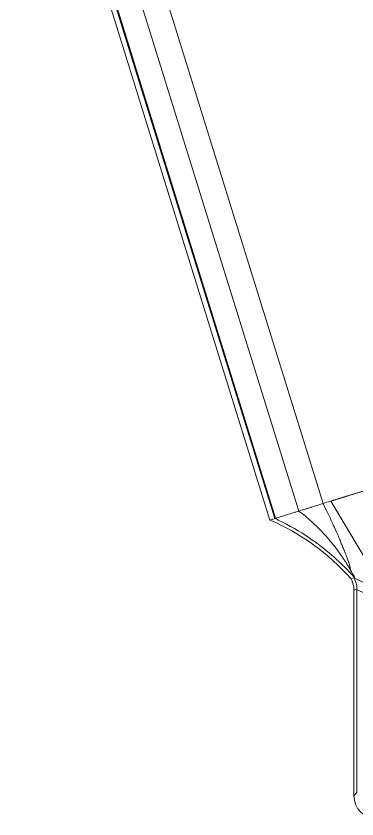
# Model space of a CAD drawing. Header units: millimetres. Extents: x -2122 to 22797, y 3569 to 89276.
# Drawn here: x 9665.8 to 9752.5, y 87179.6 to 87383.9 of the extents above; entities that cross this region are included whole.
import ezdxf

# ---------------------------------------------------------------- set-up
doc = ezdxf.new("R2010")
doc.units = ezdxf.units.MM
doc.header["$LTSCALE"] = 20
doc.layers.add('IA-DIBUJO', color=3, linetype='Continuous', lineweight=30)

msp = doc.modelspace()

# ---------------------------------------------------------------- linework, layer by layer
at = {"layer": 'IA-DIBUJO', "color": 3, "linetype": 'Continuous', "lineweight": 0, "extrusion": (0, 1, -2.22045e-16)}
for p, q in [((9743.93, 87259.86, 1283.42), (9677.14, 87474.89, 1283.42)), ((9737.76, 87257.95, 1283.42), (9671.96, 87469.8, 1283.42)), ((9730.4, 87255.66, 1283.42), (9665.77, 87463.73, 1283.42)), ((9731.68, 87256.06, 1283.42), (9666.85, 87464.78, 1283.42)), ((9731.85, 87256.11, 1283.42), (9666.99, 87464.92, 1283.42)), ((9757.28, 87241.42, 1283.42), (9745.91, 87260.48, 1283.42)), ((9750.98, 87240.78, 1283.42), (9751.76, 87240.99, 1283.42)), ((9752, 87241.05, 1283.42), (9751.76, 87240.99, 1283.42)), ((9751.76, 87240.99, 1283.42), (9756.15, 87238.86, 1283.42)), ((9752.55, 87238.03, 1283.42), (9751.77, 87237.82, 1283.42)), ((9751.77, 87185.5, 1283.42), (9751.77, 87237.82, 1283.42)), ((9752.55, 87238.02, 1283.42), (9752.55, 87238.03, 1283.42)), ((9752.55, 87186.28, 1283.42), (9752.55, 87238.02, 1283.42)), ((9756.93, 87235.9, 1283.42), (9752.55, 87238.02, 1283.42)), ((9751.77, 87185.5, 1283.42), (9752.55, 87186.28, 1283.42))]:
    msp.add_line(p, q, dxfattribs=at)
at = {"layer": 'IA-DIBUJO', "color": 3, "linetype": 'Continuous', "lineweight": 0, "extrusion": (0, -2.22045e-16, -1)}
msp.add_arc((-9745.85, 87237.82, -1283.42), 5.92, 149.9993, 180.0007, dxfattribs=at)
at = {"layer": 'IA-DIBUJO', "color": 3, "linetype": 'Continuous', "lineweight": 0, "extrusion": (3.08149e-32, -2.22045e-16, -1)}
msp.add_ellipse((9706.78, 87201.2, 1283.42), major_axis=(-11.28, -58.29), ratio=0.998142, start_param=3.360161, end_param=3.791886, dxfattribs=at)
at = {"layer": 'IA-DIBUJO', "color": 3, "linetype": 'Continuous', "lineweight": 0}
for centre, major_axis, ratio, start_param, end_param in [((9746.63, 87238.03, 1283.42), (0.56, 5.9), 0.997476, -1.47637, -0.953506), ((9757.7, 87185.52, 1283.42), (4.2, 4.2), 0.997265, 2.357564, 3.925621)]:
    msp.add_ellipse(centre, major_axis=major_axis, ratio=ratio, start_param=start_param, end_param=end_param, dxfattribs=at)
msp.add_rational_spline([(9748.47, 87261.27, 1283.42), (9748.79, 87261.37, 1283.42), (9749.13, 87261.48, 1283.42), (9749.49, 87261.59, 1283.42), (9751.66, 87262.26, 1283.42), (9754.35, 87263.1, 1283.42), (9757.1, 87263.95, 1283.42)], [0.975061381996, 0.981599804269, 0.989912676937, 1, 0.942655998241, 0.942655998241, 1], degree=3, knots=[72.4169756, 72.4169756, 72.4169756, 72.4169756, 72.5639649, 72.5639649, 72.5639649, 73.399564, 73.399564, 73.399564, 73.399564], dxfattribs=at)
for points, weights in [([(9745.91, 87260.48, 1283.42), (9746.04, 87260.52, 1283.42), (9746.92, 87260.79, 1283.42), (9748.47, 87261.27, 1283.42)], [1, 0.952743321304, 0.944430448637, 0.975061381996]), ([(9752.55, 87186.28, 1283.42), (9752.55, 87186.27, 1283.42), (9752.55, 87186.27, 1283.42), (9752.55, 87186.27, 1283.42)], [1, 0.9999996191, 0.9999996191, 1])]:
    msp.add_rational_spline(points, weights, degree=3, dxfattribs=at)
for points, knots in [([(9737.76, 87257.95, 1283.42), (9738.25, 87258.1, 1283.42), (9738.95, 87258.32, 1283.42), (9740.06, 87258.66, 1283.42), (9740.42, 87258.77, 1283.42), (9740.74, 87258.87, 1283.42), (9740.77, 87258.88, 1283.42), (9740.85, 87258.91, 1283.42), (9740.88, 87258.92, 1283.42), (9740.97, 87258.95, 1283.42), (9741.04, 87258.97, 1283.42), (9741.89, 87259.23, 1283.42), (9742.53, 87259.43, 1283.42), (9743.45, 87259.72, 1283.42), (9743.77, 87259.81, 1283.42), (9743.93, 87259.86, 1283.42)], [48.563855, 48.563855, 48.563855, 48.563855, 63.806373, 63.806373, 69.556805, 69.556805, 69.632882, 69.632882, 69.806917, 69.806917, 70.03849, 70.03849, 70.43816, 70.43816, 70.728366, 70.728366, 70.728366, 70.728366]), ([(9743.93, 87259.86, 1283.42), (9744.94, 87257.8, 1283.42), (9745.84, 87255.91, 1283.42), (9746.62, 87254.21, 1283.42), (9746.65, 87254.14, 1283.42), (9746.68, 87254.07, 1283.42), (9746.71, 87254, 1283.42), (9746.73, 87253.95, 1283.42), (9746.76, 87253.9, 1283.42), (9746.78, 87253.85, 1283.42), (9746.79, 87253.83, 1283.42), (9746.8, 87253.81, 1283.42), (9746.81, 87253.8, 1283.42), (9747.18, 87252.98, 1283.42), (9747.51, 87252.22, 1283.42), (9747.81, 87251.53, 1283.42), (9747.82, 87251.52, 1283.42), (9747.82, 87251.51, 1283.42), (9747.83, 87251.5, 1283.42), (9748.01, 87251.09, 1283.42), (9748.17, 87250.7, 1283.42), (9748.32, 87250.34, 1283.42), (9748.33, 87250.32, 1283.42), (9748.33, 87250.31, 1283.42), (9748.34, 87250.29, 1283.42), (9748.5, 87249.9, 1283.42), (9748.65, 87249.52, 1283.42), (9748.78, 87249.18, 1283.42), (9748.8, 87249.14, 1283.42), (9748.82, 87249.09, 1283.42), (9748.84, 87249.05, 1283.42), (9748.84, 87249.03, 1283.42), (9748.85, 87249, 1283.42), (9748.86, 87248.98, 1283.42), (9748.87, 87248.97, 1283.42), (9748.87, 87248.96, 1283.42), (9748.87, 87248.95, 1283.42), (9748.88, 87248.94, 1283.42), (9748.88, 87248.93, 1283.42), (9748.88, 87248.93, 1283.42), (9748.88, 87248.92, 1283.42), (9748.88, 87248.92, 1283.42), (9748.89, 87248.92, 1283.42), (9748.89, 87248.91, 1283.42), (9748.89, 87248.9, 1283.42), (9748.9, 87248.89, 1283.42), (9748.9, 87248.88, 1283.42), (9748.9, 87248.87, 1283.42), (9748.91, 87248.86, 1283.42), (9748.91, 87248.85, 1283.42), (9748.92, 87248.83, 1283.42), (9748.92, 87248.82, 1283.42), (9748.93, 87248.81, 1283.42), (9748.93, 87248.81, 1283.42), (9748.93, 87248.8, 1283.42), (9748.93, 87248.8, 1283.42), (9748.93, 87248.8, 1283.42), (9748.93, 87248.8, 1283.42), (9748.93, 87248.79, 1283.42), (9748.94, 87248.79, 1283.42), (9748.94, 87248.78, 1283.42), (9748.94, 87248.77, 1283.42), (9748.95, 87248.76, 1283.42), (9748.95, 87248.76, 1283.42), (9748.95, 87248.75, 1283.42), (9748.96, 87248.74, 1283.42), (9748.96, 87248.73, 1283.42), (9748.96, 87248.72, 1283.42), (9748.97, 87248.72, 1283.42), (9748.97, 87248.71, 1283.42), (9748.97, 87248.7, 1283.42), (9748.98, 87248.68, 1283.42), (9748.98, 87248.67, 1283.42), (9749, 87248.63, 1283.42), (9749.02, 87248.58, 1283.42), (9749.05, 87248.53, 1283.42), (9749.05, 87248.53, 1283.42), (9749.05, 87248.52, 1283.42), (9749.05, 87248.52, 1283.42), (9749.05, 87248.51, 1283.42), (9749.05, 87248.51, 1283.42), (9749.05, 87248.51, 1283.42), (9749.06, 87248.51, 1283.42), (9749.06, 87248.5, 1283.42), (9749.06, 87248.49, 1283.42), (9749.07, 87248.47, 1283.42), (9749.08, 87248.45, 1283.42), (9749.09, 87248.42, 1283.42), (9749.1, 87248.4, 1283.42), (9749.12, 87248.36, 1283.42), (9749.13, 87248.32, 1283.42), (9749.14, 87248.31, 1283.42), (9749.14, 87248.3, 1283.42), (9749.15, 87248.28, 1283.42), (9749.15, 87248.27, 1283.42), (9749.16, 87248.26, 1283.42), (9749.16, 87248.25, 1283.42), (9749.17, 87248.24, 1283.42), (9749.17, 87248.23, 1283.42), (9749.17, 87248.23, 1283.42), (9749.18, 87248.21, 1283.42), (9749.19, 87248.2, 1283.42), (9749.19, 87248.18, 1283.42), (9749.21, 87248.14, 1283.42), (9749.23, 87248.09, 1283.42), (9749.25, 87248.05, 1283.42), (9749.28, 87247.98, 1283.42), (9749.31, 87247.9, 1283.42), (9749.34, 87247.83, 1283.42), (9749.37, 87247.75, 1283.42), (9749.4, 87247.67, 1283.42), (9749.43, 87247.6, 1283.42), (9749.45, 87247.56, 1283.42), (9749.46, 87247.53, 1283.42), (9749.47, 87247.5, 1283.42), (9749.49, 87247.46, 1283.42), (9749.5, 87247.42, 1283.42), (9749.52, 87247.39, 1283.42), (9749.71, 87246.92, 1283.42), (9749.88, 87246.48, 1283.42), (9750.03, 87246.07, 1283.42), (9750.3, 87245.37, 1283.42), (9750.5, 87244.77, 1283.42), (9750.65, 87244.28, 1283.42), (9750.66, 87244.25, 1283.42), (9750.66, 87244.22, 1283.42), (9750.67, 87244.2, 1283.42), (9750.68, 87244.18, 1283.42), (9750.68, 87244.16, 1283.42), (9750.68, 87244.15, 1283.42), (9750.71, 87244.06, 1283.42), (9750.73, 87243.98, 1283.42), (9750.75, 87243.9, 1283.42), (9750.83, 87243.59, 1283.42), (9750.88, 87243.33, 1283.42), (9750.9, 87243.13, 1283.42), (9750.9, 87243.13, 1283.42), (9750.9, 87243.13, 1283.42), (9750.9, 87243.12, 1283.42), (9750.9, 87243.12, 1283.42), (9750.9, 87243.12, 1283.42), (9750.9, 87243.12, 1283.42), (9750.91, 87243.1, 1283.42), (9750.91, 87243.08, 1283.42), (9750.91, 87243.06, 1283.42), (9750.91, 87243.02, 1283.42), (9750.91, 87242.98, 1283.42), (9750.91, 87242.94, 1283.42)], [0.5428907, 0.5428907, 0.5428907, 0.5428907, 0.621309, 0.621309, 0.621309, 0.6245199, 0.6245199, 0.6245199, 0.6268373, 0.6268373, 0.6268373, 0.6276272, 0.6276272, 0.6276272, 0.664617, 0.664617, 0.664617, 0.6652888, 0.6652888, 0.6652888, 0.6874416, 0.6874416, 0.6874416, 0.6882184, 0.6882184, 0.6882184, 0.7105298, 0.7105298, 0.7105298, 0.7134839, 0.7134839, 0.7134839, 0.714961, 0.714961, 0.714961, 0.7156996, 0.7156996, 0.7156996, 0.7161694, 0.7161694, 0.7161694, 0.7164381, 0.7164381, 0.7164381, 0.7170305, 0.7170305, 0.7170305, 0.7177016, 0.7177016, 0.7177016, 0.7184327, 0.7184327, 0.7184327, 0.7187344, 0.7187344, 0.7187344, 0.7189025, 0.7189025, 0.7189025, 0.7195495, 0.7195495, 0.7195495, 0.7202683, 0.7202683, 0.7202683, 0.7211553, 0.7211553, 0.7211553, 0.7216891, 0.7216891, 0.7216891, 0.7226894, 0.7226894, 0.7226894, 0.7261556, 0.7261556, 0.7261556, 0.7264764, 0.7264764, 0.7264764, 0.7267465, 0.7267465, 0.7267465, 0.7286375, 0.7286375, 0.7286375, 0.7307201, 0.7307201, 0.7307201, 0.7328445, 0.7328445, 0.7328445, 0.733521, 0.733521, 0.733521, 0.7340503, 0.7340503, 0.7340503, 0.7344152, 0.7344152, 0.7344152, 0.7357966, 0.7357966, 0.7357966, 0.739488, 0.739488, 0.739488, 0.7457025, 0.7457025, 0.7457025, 0.7522421, 0.7522421, 0.7522421, 0.7549986, 0.7549986, 0.7549986, 0.7581314, 0.7581314, 0.7581314, 0.7987837, 0.7987837, 0.7987837, 0.8699922, 0.8699922, 0.8699922, 0.8739098, 0.8739098, 0.8739098, 0.8762067, 0.8762067, 0.8762067, 0.8887977, 0.8887977, 0.8887977, 0.936798, 0.936798, 0.936798, 0.9375748, 0.9375748, 0.9375748, 0.9383516, 0.9383516, 0.9383516, 0.9445661, 0.9445661, 0.9445661, 0.9569951, 0.9569951, 0.9569951, 0.9569951]), ([(9731.85, 87256.11, 1283.42), (9732.79, 87256.41, 1283.42), (9733.74, 87256.7, 1283.42), (9735.3, 87257.18, 1283.42), (9735.95, 87257.38, 1283.42), (9736.85, 87257.66, 1283.42), (9737.16, 87257.76, 1283.42), (9737.58, 87257.89, 1283.42), (9737.71, 87257.93, 1283.42), (9737.76, 87257.95, 1283.42)], [40.117499, 40.117499, 40.117499, 40.117499, 43.076604, 43.076604, 45.437781, 45.437781, 47.089992, 47.089992, 48.563855, 48.563855, 48.563855, 48.563855]), ([(9737.76, 87257.95, 1283.42), (9738.33, 87257.51, 1283.42), (9738.88, 87257.07, 1283.42), (9739.94, 87256.18, 1283.42), (9740.45, 87255.74, 1283.42), (9742.66, 87253.73, 1283.42), (9744.26, 87252.07, 1283.42), (9746.26, 87249.69, 1283.42), (9746.76, 87249.06, 1283.42), (9747.67, 87247.87, 1283.42), (9748.08, 87247.32, 1283.42), (9748.65, 87246.51, 1283.42), (9748.82, 87246.26, 1283.42), (9749.15, 87245.77, 1283.42), (9749.31, 87245.52, 1283.42), (9749.63, 87245.04, 1283.42), (9749.79, 87244.79, 1283.42), (9750.1, 87244.3, 1283.42), (9750.25, 87244.04, 1283.42), (9750.46, 87243.7, 1283.42), (9750.51, 87243.62, 1283.42), (9750.66, 87243.37, 1283.42), (9750.76, 87243.2, 1283.42), (9750.88, 87243, 1283.42), (9750.89, 87242.97, 1283.42), (9750.91, 87242.94, 1283.42)], [0.02646502, 0.02646502, 0.02646502, 0.02646502, 0.02755382, 0.02755382, 0.02858439, 0.02858439, 0.03214613, 0.03214613, 0.03338529, 0.03338529, 0.03444229, 0.03444229, 0.03489918, 0.03489918, 0.03535612, 0.03535612, 0.03579951, 0.03579951, 0.03625194, 0.03625194, 0.03639593, 0.03639593, 0.03668752, 0.03668752, 0.03673844, 0.03673844, 0.03673844, 0.03673844]), ([(9730.4, 87255.66, 1283.42), (9730.66, 87255.74, 1283.42), (9730.93, 87255.83, 1283.42), (9731.35, 87255.96, 1283.42), (9731.52, 87256.01, 1283.42), (9731.68, 87256.06, 1283.42)], [24.243601, 24.243601, 24.243601, 24.243601, 33.372227, 33.372227, 39.117499, 39.117499, 39.117499, 39.117499]), ([(9752, 87241.05, 1283.42), (9751.99, 87241.05, 1283.42), (9751.98, 87241.06, 1283.42), (9751.94, 87241.1, 1283.42), (9751.9, 87241.13, 1283.42), (9751.77, 87241.26, 1283.42), (9751.65, 87241.39, 1283.42), (9751.12, 87241.94, 1283.42), (9750.56, 87242.53, 1283.42), (9749.26, 87243.86, 1283.42), (9747.89, 87245.22, 1283.42), (9742.82, 87249.6, 1283.42), (9738.32, 87252.89, 1283.42), (9732.53, 87255.66, 1283.42)], [-1.777047, -1.777047, -1.777047, -1.777047, -1.755303, -1.755303, -1.731467, -1.731467, -1.673632, -1.673632, -1.49693, -1.49693, -0.975867, -0.975867, -0.000001, -0.000001, -0.000001, -0.000001])]:
    msp.add_open_spline(points, degree=3, knots=knots, dxfattribs=at)
for points in [[(9743.93, 87259.86, 1283.42), (9744.59, 87260.07, 1283.42), (9745.25, 87260.28, 1283.42), (9745.91, 87260.48, 1283.42)], [(9731.68, 87256.06, 1283.42), (9731.74, 87256.08, 1283.42), (9731.79, 87256.1, 1283.42), (9731.85, 87256.11, 1283.42)], [(9731.68, 87256.06, 1283.42), (9731.96, 87255.93, 1283.42), (9732.25, 87255.8, 1283.42), (9732.53, 87255.66, 1283.42)], [(9732.53, 87255.66, 1283.42), (9732.3, 87255.81, 1283.42), (9732.08, 87255.96, 1283.42), (9731.85, 87256.11, 1283.42)], [(9750.91, 87242.94, 1283.42), (9751.27, 87242.31, 1283.42), (9751.64, 87241.68, 1283.42), (9752, 87241.05, 1283.42)]]:
    msp.add_open_spline(points, degree=3, dxfattribs=at)

doc.saveas('drawing.dxf')
